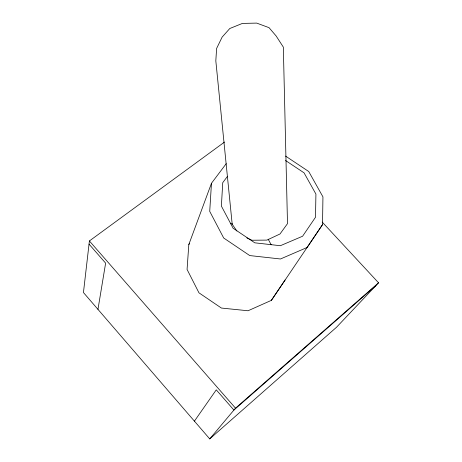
<?xml version="1.0" encoding="UTF-8"?>
<svg xmlns="http://www.w3.org/2000/svg" width="462" height="462" viewBox="0 0 462 462"><rect width="100%" height="100%" fill="white"/><g stroke="black" fill="none" stroke-linecap="round" stroke-linejoin="round"><path stroke-width="0.69" d="M226.236 163.658L211.475 183.27L209.725 211.365L223.7 238.011L249.746 255.567L280.474 258.98L307.143 247.465L322.534 224.613L322.944 196.87L308.737 171.523L285.574 156.092M211.475 183.27L188.814 244.554L187.07 269.45L198.966 292.827L221.396 308.05L248.036 310.764L271.373 300.358L322.534 224.613M224.526 142.059L89.403 240.956L83.449 292.55L209.736 438.9L336.532 327.24L378.551 282.796L322.239 222.089M97.967 309.373L105.625 263.138L89.039 244.138M271.373 300.358L285.083 279.995M194.415 421.142L216.262 389.853L233.911 410.065L375.97 285.522M188.814 244.554L189.668 243.399M227.443 176.374L222.736 182.681L221.39 206.087L233.096 228.228L254.787 242.821L280.353 245.715L302.598 236.226L315.511 217.238L315.921 194.075L304.054 172.84L285.528 160.493M209.736 438.9L235.505 408.16L378.551 282.796M230.423 223.695L232.553 223.937M246.847 237.895L251.946 240.24L266.949 240.101L280.001 233.98L287.497 223.643L283.327 47.101L276.137 35.978L269.028 27.662L256.705 23.1L242.4 23.418L229.781 28.517L222.118 37.127L216.603 48.475L215.823 60.88L232.19 224.209L236.862 230.988M89.403 240.956L235.505 408.16M268.191 239.212L271.188 244.791"/></g></svg>
